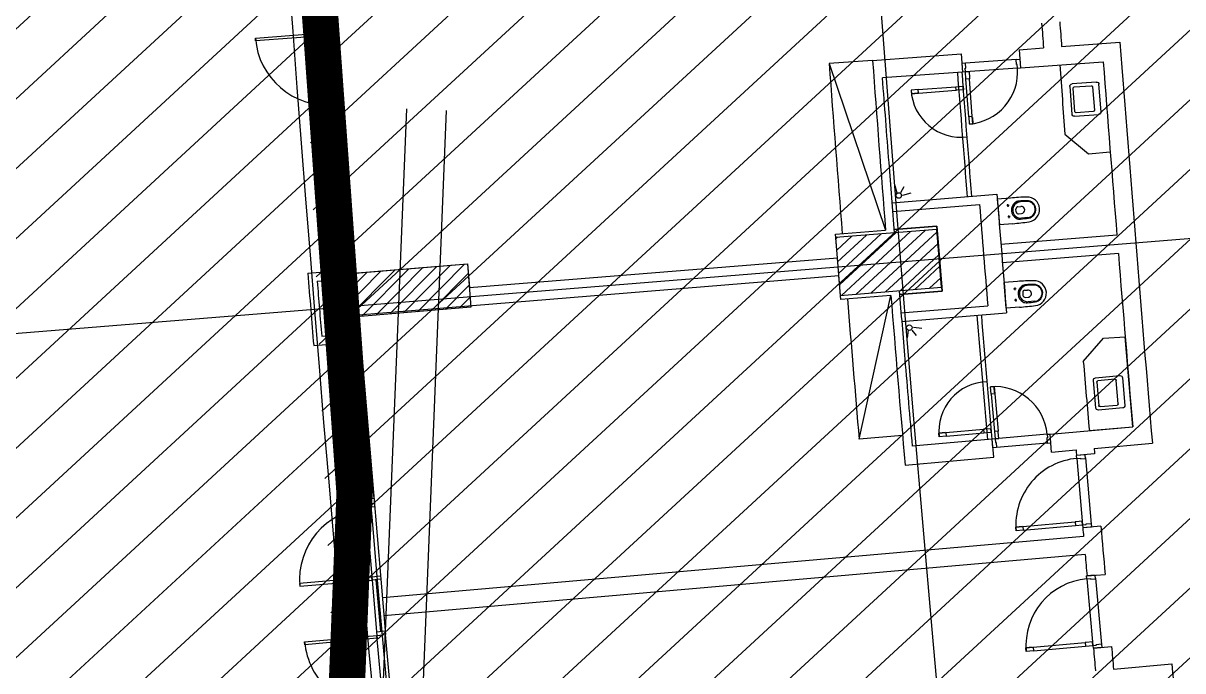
# Model space of a CAD drawing. Extents: x -678889171 to 586587, y -792238163 to 335485.
# Drawn here: x -678735730 to -678719757, y -792103875 to -792094952 of the extents above; entities that cross this region are included whole.
import ezdxf
from ezdxf.enums import TextEntityAlignment as Align

# ---------------------------------------------------------------- set-up
doc = ezdxf.new("R2010")
doc.units = 0
doc.header["$MEASUREMENT"] = 0
for name, color, linetype in [('A-FLOR-PATT', 252, 'Continuous'), ('A-SITE-PATT', 252, 'Continuous'), ('A-WALL', 252, 'Continuous')]:
    doc.layers.add(name, color=color, linetype=linetype)
for name, color, linetype, lineweight in [('BASEMENT3 LAYOUT$0$A-TABL-TEXT', 252, 'Continuous', 30), ('BASEMENT3 LAYOUT$0$HATCH3', 252, 'Continuous', 15), ('BASEMENT3 LAYOUT$0$TEXT6', 252, 'Continuous', 0)]:
    doc.layers.add(name, color=color, linetype=linetype, lineweight=lineweight)
doc.styles.add('Ground floor Towers$0$$Bas01-Rname$0$EN-SC', font='swissc.ttf')
doc.styles.add('Ground floor Towers$0$$Bas01-Rname$0$EN-SCL', font='swisscl.ttf')
doc.styles.add('Ground floor Towers$0$04-Ground Floor$0$V2-lower ground$0$LEVEL  FOR LICENSE LOWER GR$0$$LG- LEVEL$0$AR-SR', font='sarb.shx')

# ---------------------------------------------------------------- blocks, each defined once
blk = doc.blocks.new('A$C61C61320')
at = {"layer": 'BASEMENT3 LAYOUT$0$HATCH3'}
h = blk.add_hatch(dxfattribs=at)
h.set_pattern_fill('JIS_WOOD', color=256, scale=1000, style=0)
h.set_pattern_definition([(45, (-845711.5632553247, -468029.5931597503), (-499.9999991609842, 499.9999991609843), [])])
h.paths.add_polyline_path([(11086.00013759569, -61354.85490543771), (12440.74077330553, -169431.9252005816), (-18168.17453308101, -169031.9252005816), (-24087.31416799291, -98540.68329571502), (-23668.41511030192, -60233.84526748693)])
at = {"layer": 'BASEMENT3 LAYOUT$0$TEXT6'}
h = blk.add_hatch(dxfattribs=at)
h.set_pattern_fill('JIS_WOOD', color=256, scale=1000, style=0)
h.set_pattern_definition([(45, (-843775.3736575155, -469599.9160835323), (-499.9999991609842, 499.9999991609843), [])])
h.paths.add_polyline_path([(-48073.17453308101, -174366.9252005816), (-52827.70401773683, -137283.3745918828), (-21470.42890679266, -134427.2130430685), (-18376.25980977295, -161775.8762387046), (-18368.17453308101, -175467.8413407506), (-18518.17453308101, -176466.9552695606), (-18518.17453308101, -178386.9252005816), (-18368.17453308101, -183011.1167942794), (-18362.29752682254, -198446.5368052525), (-18168.17453308101, -202281.2411916029), (-18360.0892563893, -208926.9252005816), (-21225.79736915685, -208049.6763489796), (-45692.61271465314, -203035.1575495943), (-55544.17996463575, -201566.2036034855), (-64372.75623362488, -200382.3687026045), (-73244.07786642597, -199325.5838570178), (-82129.48166527948, -198394.9150768394), (-90383.39706973708, -197394.4851778569), (-93352.28011348587, -194591.9241360954), (-93352.28011348587, -177285.8004086108), (-93172.93907456682, -174906.1366184817), (-50378.17453308101, -174866.9252005816)])
at = {"layer": 'BASEMENT3 LAYOUT$0$A-TABL-TEXT', "const_width": 500}
blk.add_lwpolyline([(-18360.08925638907, -208926.9252005816), (-18360.08925638907, -208926.9252005816), (-18360.08925638907, -204246.3573498543), (-18376.25980977295, -161775.8762387046), (-21467.74319023453, -134455.7384705361)], dxfattribs=at)
blk = doc.blocks.new('2')
at = {"layer": 'BASEMENT3 LAYOUT$0$A-TABL-TEXT', "const_width": 500}
blk.add_lwpolyline([(99560.7670452043, 23270.4355040497), (99560.7670452043, 23270.4355040497), (99560.7670452043, 27951.00335477709), (99544.59649182041, 70421.48446592674), (96453.11311135883, 97741.62223409527)], dxfattribs=at)
blk = doc.blocks.new('GR')
at = {"layer": 'A-FLOR-PATT'}
for p, q in [((38263.88568639616, 84371.27571807358), (113260, 93510)), ((78922.95907750913, 92124.06412249603), (79723.65380848256, 92215.70378597526)), ((78338.8265066022, 92057.21003921746), (78674.58050264603, 92095.63714760102)), ((78338.82650660188, 92057.21003921729), (78367.98657384797, 91808.91648215582)), ((67822.90230011522, 91790.5501809431), (68816.13938245895, 91906.65406185764)), ((68820.78353764345, 91866.92457881769), (67827.5464552997, 91750.82069790311)), ((68685.24009105188, 91891.18610645048), (68935.30704537476, 91920.7357356231)), ((68935.30704519084, 91920.73573560205), (68816.1361766432, 91906.65368711566)), ((69168.18738880365, 88927.38197342177), (68816.13617664321, 91906.65368711563)), ((68816.13938245895, 91906.65406185764), (68820.78353764345, 91866.92457881769)), ((68940.10165032028, 91879.76055782939), (68820.93078177258, 91865.67850934298)), ((69287.35825735136, 88941.46402190819), (68935.30704519084, 91920.73573560205)), ((76329.0395651547, 91827.18954344708), (77544.01166332708, 91966.24332999796)), ((77544.01166332679, 91966.24332999773), (77573.17185763014, 91717.94869106219)), ((78304.66591566354, 91922.45279461607), (77609.20595808262, 91842.8572708655)), ((78304.66591566354, 91922.45279461607), (78354.34162691933, 91928.13818916968)), ((78312.62546803859, 91852.90679885806), (78304.66591566354, 91922.45279461607)), ((78322.56061028974, 91854.04387776878), (78312.62546803859, 91852.90679885806)), ((78328.24600484336, 91804.368166513), (78322.56061028974, 91854.04387776878)), ((78354.34162691933, 91928.13818916968), (78367.98657384799, 91808.9164821559)), ((78367.98657384826, 91808.916482156), (79504.4486241308, 91938.9836824532)), ((67827.5464552997, 91750.82069790311), (67822.90230011522, 91790.5501809431)), ((76329.14331196627, 91826.29178784243), (75732.46348408185, 91763.00773006197)), ((75732.4634840819, 91763.00773006197), (76603.5065364161, 89497.46424380757)), ((77573.17185763043, 91717.94869106248), (76474.89999307599, 91592.25126833285)), ((77609.20595808262, 91842.8572708655), (77559.53024682683, 91837.17187631188)), ((77559.53024682683, 91837.17187631188), (77573.1751937555, 91717.9501692981)), ((77612.91576276012, 91722.498484941), (77573.1751937555, 91717.9501692981)), ((77607.23036820651, 91772.17419619678), (77617.16551045766, 91773.3112751075)), ((77612.91576276012, 91722.498484941), (77607.23036820651, 91772.17419619678)), ((77617.16551045766, 91773.3112751075), (77609.20595808262, 91842.8572708655)), ((78328.24600484336, 91804.368166513), (77612.91576276012, 91722.498484941)), ((77612.91576276012, 91722.498484941), (77662.5914740159, 91728.18387949461)), ((77624.28655186734, 91623.14706242942), (77612.91576276012, 91722.498484941)), ((77662.5914740159, 91728.18387949461), (77672.48406053918, 91641.74814190954)), ((78328.24600484336, 91804.368166513), (78367.98657384799, 91808.9164821559)), ((77491.44991243382, 91512.88559110813), (77590.76751379682, 91524.54809767826)), ((77590.76751379682, 91524.54809767826), (77596.59876708187, 91474.88929699676)), ((77673.96226312312, 91628.83245698303), (77624.28655186734, 91623.14706242942)), ((77683.41465522491, 91106.51966536931), (77624.28655186734, 91623.14706242942)), ((77672.48406053918, 91641.74814190954), (77673.96226312312, 91628.83245698303)), ((77733.0903664807, 91112.20505992293), (77673.96226312312, 91628.83245698303)), ((76974.9983853464, 91452.24055694352), (76875.68078398342, 91440.5780503734)), ((76875.68078398342, 91440.5780503734), (76881.51203726849, 91390.91924969191)), ((76881.51203726849, 91390.91924969191), (76980.82963863146, 91402.58175626202)), ((76881.51203726849, 91390.91924969191), (76967.91835045427, 91401.06563040792)), ((76967.91835045427, 91401.06563040792), (76881.51203726849, 91390.91924969191)), ((76974.99838534641, 91452.24055694352), (77491.44991243382, 91512.88559110813)), ((76980.82963863146, 91402.58175626202), (76974.9983853464, 91452.24055694352)), ((76980.82963863146, 91402.58175626202), (77497.28116571889, 91463.22679042665)), ((77497.28116571889, 91463.22679042665), (77491.44991243382, 91512.88559110813)), ((77510.19245389609, 91464.74291628075), (77497.28116571889, 91463.22679042665)), ((77596.59876708187, 91474.88929699676), (77510.19245389609, 91464.74291628075)), ((77733.09036648068, 91112.20505992293), (77683.4146552249, 91106.51966536931)), ((77683.4146552249, 91106.51966536931), (77694.78544433213, 91007.16824285775)), ((77744.46115558791, 91012.85363741136), (77733.09036648068, 91112.20505992293)), ((77744.46115558791, 91012.85363741136), (77734.56856906462, 91099.28937499643)), ((77734.56856906462, 91099.28937499643), (77744.46115558791, 91012.85363741136)), ((69052.65744924411, 90927.64516437074), (68933.48658069648, 90913.56311588436)), ((69940, 90900), (69940, 4700)), ((70490, 90900), (70490, 1700)), ((77694.78544433213, 91007.16824285775), (77744.46115558791, 91012.85363741136)), ((79018.12201457137, 90918.76741575912, -3.839255519808607e-06), (79354.04740066541, 90661.44783392843, -3.833616703418368e-06)), ((69058.5249694468, 90877.99063580918), (68939.35410089915, 90863.9085873228)), ((68993.10850769536, 90870.26057730228), (69098.72387134658, 89976.47906316728)), ((69005.02559455008, 90871.66878215097), (69110.64095820082, 89977.8872680208)), ((79354.0474006654, 90661.44783392843, -3.833616703418368e-06), (79651.44884838189, 90700.85394986827, -3.831796773757307e-06)), ((76742.01534525846, 90013.54911586341), (76710.47885807136, 90113.21752121102)), ((76792.59732957894, 90026.80538689303), (76836.51733676606, 90110.14923230666)), ((69044.96946412652, 89970.12707311539), (69164.14033266841, 89984.20912165057)), ((69050.83698434949, 89920.47254455624), (69170.00785289136, 89934.5545930914)), ((69216.07427540014, 88983.38849193601), (69104.5913915493, 89926.82453460578)), ((69227.99136225432, 88984.7966967895), (69116.5084784035, 89928.23273945924)), ((76676.58758883785, 89879.08491522213), (78115.93653663373, 90054.52251277452)), ((76823.1199961942, 89989.92658151496), (76935.2423170348, 90025.40366296559)), ((78304.94607809137, 90010.9880530731), (78122.27730383244, 89986.95359204958)), ((78122.27730383244, 89986.95359204958), (78168.58694358912, 89634.98709184593)), ((78526.54388966165, 89973.86542329614), (78438.74024242625, 89962.79563032006)), ((76690.95939444125, 89759.94855141989), (77882.14444251725, 89905.13825221817)), ((78291.47642427679, 89908.35392512371), (78256.7755017215, 89903.78818599277)), ((78276.40883256462, 89888.72059428059), (78271.84309343366, 89923.42151683588)), ((78296.6285344302, 89735.04508010723), (78292.06279529927, 89769.74600266246)), ((78391.24187397043, 89823.54358678969), (78386.12824614378, 89862.40862005162)), ((78411.95840336465, 89896.06575863982), (78450.71049386042, 89901.16452613512)), ((78424.89901255863, 89797.71342956882), (78463.65110305439, 89802.81219706412)), ((78351.25571784805, 89659.02155286945), (78168.58694358912, 89634.98709184593)), ((78311.69612614239, 89754.67841095028), (78276.9952035871, 89750.11267181934)), ((78555.70910592568, 89752.20144253389), (78468.03036627505, 89740.1823162076)), ((75916.04243087312, 89413.64622221325), (76603.98594825005, 89497.49743711509)), ((77309.29703502613, 89537.30014656112), (75919.5820462238, 89367.91227208497)), ((75998.59545655924, 88719.83122791027), (76747.60106657114, 89468.83683792216)), ((76031.12860006557, 88575.58767611996), (76948.91530456569, 89493.37438062008)), ((76232.44283813555, 88600.12521889331), (77150.2295425603, 89517.91192331805)), ((76433.75707620551, 88624.66276166664), (77313.32841517293, 89504.23410063406)), ((77305.78586075305, 89583.0375628371), (76722.62453715038, 89511.98699455758)), ((76726.40594209224, 89512.41881503726), (77305.75746671297, 89583.03410243758)), ((77305.75746671297, 89583.03410243758), (77414.6780656139, 88689.64935713736)), ((77414.64967168399, 88689.64589583452), (77305.78586075305, 89583.0375628371)), ((77406.11534516024, 88743.1803729604), (77309.29703502613, 89537.30014656112)), ((79789.43603327838, 89557.99631647722), (78199.53444095224, 89364.2344700177)), ((75955.3748693849, 89091.03506402523), (75916.04243087312, 89413.64622221325)), ((75919.5820462238, 89367.91227208497), (76016.40035641287, 88573.79249803396)), ((75921.75410822229, 89350.09666075997), (75942.3441145928, 89370.68666713047)), ((75940.96444530657, 89192.5303025475), (76143.65835258746, 89395.22420982839)), ((75960.1747823908, 89034.96394433509), (76344.97259058204, 89419.76175252633)), ((75979.38511947502, 88877.39758612268), (76546.28682857659, 89444.29929522425)), ((76635.07131427544, 88649.20030443993), (77332.53875225715, 89346.66774242165)), ((79819.68401290281, 89309.83294338148), (78229.78240971162, 89116.0710955979)), ((76836.38555234537, 88673.73784721323), (77351.74908934138, 89189.10138420924)), ((69162.31986858645, 88977.03650193216), (69281.49073712832, 88991.11855046733)), ((70908.41758442501, 88475.87773195702), (75955.3748693849, 89091.03506402523)), ((77037.69979041532, 88698.27538998655), (77370.9594264256, 89031.53502599683)), ((69039.0848943958, 88912.12633581205), (69287.35825735156, 88941.46402190752)), ((69168.18738880943, 88927.38197337295), (69287.35825735136, 88941.46402190819)), ((75985.63059131711, 88842.87263464983), (69395.91145528812, 88033.76592265858)), ((76024.96841472421, 88520.21730866158), (75985.63059131711, 88842.87263464983)), ((77239.01402848528, 88722.81293275987), (77390.16976350982, 88873.96866778441)), ((78447.8711829852, 88866.35896633762), (78264.77735313364, 88845.81180409463)), ((78304.36765975897, 88493.02630606316), (78264.77735313364, 88845.81180409463)), ((78668.72089632934, 88825.01789898191), (78580.72214415275, 88815.62426285236)), ((69078.4396020528, 88579.53483129293), (70869.73339366214, 88801.55111209676)), ((69142.436104929, 88060.66836299837), (69683.42727490203, 88654.51812754918)), ((69253.16091953489, 87996.59789190517), (69874.04190212586, 88678.14325861438)), ((69326.21386990958, 88610.43329759783), (70869.73339366214, 88801.55111209676)), ((69443.77554104172, 88020.22301669478), (70064.65652934968, 88701.76838967956)), ((69634.39016254844, 88043.84814148431), (70255.27115657346, 88725.39352074476)), ((69825.00478405527, 88067.47326627391), (70445.88578379725, 88749.0186518099)), ((70015.61940556204, 88091.09839106353), (70636.50041102104, 88772.64378287514)), ((70206.23402706881, 88114.72351585308), (70827.11503824487, 88796.26891394032)), ((70396.84864857564, 88138.34864064268), (70884.87697818379, 88674.06072748944)), ((70869.73339366214, 88801.55111209676), (70940.50625190279, 88205.73055825173)), ((70869.73339366214, 88801.55111209676), (70908.41758442501, 88475.87773195702)), ((76016.40035641287, 88573.79249803396), (77406.11534516024, 88743.1803729604)), ((77414.6780656139, 88689.64935713736), (76831.52372826467, 88618.54147130341)), ((76835.29814706318, 88619.03060843426), (77414.64967168399, 88689.64589583452)), ((78432.44706187306, 88764.00032096883), (78397.66539305304, 88760.09705130153)), ((78413.10459262942, 88779.43952054513), (78417.00786229668, 88744.65785172518)), ((78526.20564185956, 88716.25865028347), (78530.57730388692, 88677.30318120505)), ((78552.67284113332, 88749.41716898685), (78591.5151046368, 88753.7761268542)), ((78563.73582259032, 88650.83598193129), (78602.5780860938, 88655.19493979862)), ((68675.92121123546, 88581.54125556075), (69073.18183636863, 88629.96207094555)), ((68809.6736056474, 88476.9558064113), (69087.7737455392, 88510.85253485669)), ((69152.33235766017, 87984.10101554892), (69078.4396020528, 88579.53483129293)), ((69081.94560196424, 88551.10912504118), (69111.58339323063, 88583.64273435356)), ((69102.10910295247, 88387.6288710269), (69302.19802045442, 88607.26786541876)), ((69122.27260394073, 88224.1486170126), (69492.81264767825, 88630.89299648395)), ((70587.46327008241, 88161.97376543227), (70904.38144733815, 88509.85704965402)), ((76712.40176520543, 88604.0511682734), (76024.96841472421, 88520.21730866158)), ((76356.0637181344, 86605.82728635854), (76712.40649828932, 88604.01266059556)), ((76860.34726884027, 88370.23356337142), (78051.53231691639, 88515.42326417014)), ((78487.46148961052, 88513.57346830615), (78304.36765975897, 88493.02630606316)), ((78449.7329703996, 88609.96721619452), (78414.9513015796, 88606.06394652724)), ((78430.39050115595, 88625.40641577088), (78434.29377082323, 88590.62474695088)), ((78693.65436289815, 88602.83812390784), (78605.76239474333, 88592.4929454055)), ((70778.07789158919, 88185.59889022182), (70923.88591649255, 88345.65337181863)), ((76875.01338456255, 88251.13307207965), (78314.36233235832, 88426.57066963203)), ((70940.50625190279, 88205.73055825173), (69152.33235766017, 87984.10101554892)), ((77041.54294935417, 88177.79399273905), (77158.92750377096, 88170.65925214694)), ((69395.91145528812, 88033.76592265858), (69435.19123078568, 87716.84486484338)), ((76968.6216532655, 88135.15043391477), (76962.27939944794, 88030.80429423944)), ((77020.90894022498, 88134.59772981411), (77083.7849231845, 88064.44237102718)), ((79398.0809479333, 87801.62277193493, 1.211632461204376e-08), (79662.36173330732, 88132.0995467589, 1.775514100228347e-08)), ((79662.3617333073, 88132.0995467589, 1.775514100228347e-08), (79960.52146327848, 88165.28446051272, 1.957507066334367e-08)), ((80115.79175841452, 86927.97990667328, 3.747038277052426e-09), (79960.52146327833, 88165.28446051272, 1.957507145017099e-08)), ((68901.62702317839, 87722.53909861358), (69179.92383042932, 87756.45979820861)), ((68796.91255009198, 87588.88769266898), (69194.17317522514, 87637.30850805377)), ((69476.90329595328, 87386.37289162682), (69850.79523588155, 84409.76327374666)), ((78134.37185728061, 87400.65373416693), (78183.95883260442, 87407.0671480967)), ((78147.19868514013, 87301.47978351933), (78134.37185728061, 87400.65373416693)), ((78183.95883260442, 87407.0671480967), (78195.1181728422, 87320.78581103327)), ((78195.1181728422, 87320.78581103327), (78183.95883260442, 87407.0671480967)), ((78183.95883260442, 87407.0671480967), (78196.78566046394, 87307.89319744908)), ((80056.31853857168, 87381.26287180759, 1.593237681236045e-08), (80115.30659776606, 86927.52049612082, 1.957507146456214e-08)), ((78196.78566046394, 87307.89319744908), (78147.19868514013, 87301.47978351933)), ((78147.19868514015, 87301.47978351933), (78213.89819000964, 86785.77524015178)), ((78196.78566046395, 87307.89319744908), (78263.48516533345, 86792.18865408155)), ((78980.44704279097, 86784.08518123653), (80114.878762768, 86930.80989297785)), ((79519.25853105211, 86854.62794283472), (80115.79175841452, 86927.97990667328, 3.747038277052426e-09)), ((77448.56312790832, 86734.58676412192), (77547.78002073079, 86747.07708752227)), ((77448.56312790832, 86734.58676412192), (77534.88182466388, 86745.45334548021)), ((77534.88182466388, 86745.45334548021), (77448.56312790832, 86734.58676412192)), ((77454.80828960848, 86684.97831771067), (77448.56312790832, 86734.58676412192)), ((77547.78002073079, 86747.07708752227), (78063.70786340766, 86812.026769204)), ((77547.78002073079, 86747.07708752227), (77554.02518243095, 86697.46864111102)), ((77554.02518243095, 86697.46864111103), (78069.95302510782, 86762.41832279277)), ((78076.6060594746, 86813.65051124606), (78063.70786340766, 86812.026769204)), ((78063.70786340766, 86812.026769204), (78069.95302510782, 86762.41832279277)), ((78069.95302510782, 86762.41832279277), (78169.16991793033, 86774.9086461931)), ((78162.92475623016, 86824.51709260435), (78076.6060594746, 86813.65051124606)), ((78169.16991793033, 86774.9086461931), (78162.92475623016, 86824.51709260435)), ((78263.48516533345, 86792.18865408155), (78213.89819000964, 86785.77524015178)), ((78213.89819000964, 86785.77524015178), (78226.72501786916, 86686.60128950416)), ((78940.77746253194, 86778.95445009273), (78226.72501786916, 86686.60128950416)), ((78265.15265295519, 86779.29604049736), (78263.48516533345, 86792.18865408155)), ((78276.31199319297, 86693.01470343393), (78265.15265295519, 86779.29604049736)), ((78940.77746253194, 86778.95445009273), (78980.44704279098, 86784.08518123654)), ((78940.77746253194, 86778.95445009273), (78947.1908764617, 86729.36747476892)), ((79011.782064127, 86536.05672230912), (78980.44704279097, 86784.08518123653)), ((78995.8392362224, 86665.0764404595), (78980.44704279098, 86784.08518123654)), ((76951.34818833743, 86681.0004887942), (76356.06371813436, 86605.82728635854)), ((78187.05184407963, 86681.47119196286), (77090.17051728426, 86539.60422115788)), ((77554.02518243095, 86697.46864111102), (77454.80828960848, 86684.97831771067)), ((78218.38700194986, 86433.44165231651), (78187.05184407963, 86681.47119196286)), ((78226.72501786918, 86686.60128950416), (78187.05543761012, 86681.47055836036)), ((78202.44763104153, 86562.46181758332), (78187.05543761012, 86681.47055836036)), ((78226.72501786916, 86686.60128950416), (78276.31199319297, 86693.01470343393)), ((78226.72501786918, 86686.60128950416), (78233.13843179893, 86637.01431418036)), ((78233.13843179893, 86637.01431418036), (78243.0558268637, 86638.29699696631)), ((78243.0558268637, 86638.29699696631), (78252.03460636536, 86568.87523151308)), ((78946.25226089859, 86658.66302652973), (78252.03460636536, 86568.87523151308)), ((78947.1908764617, 86729.36747476892), (78937.27348139694, 86728.08479198297)), ((78937.27348139694, 86728.08479198297), (78946.25226089859, 86658.66302652973)), ((78946.25226089859, 86658.66302652973), (78995.8392362224, 86665.0764404595)), ((79011.782064127, 86536.05672230912), (79347.72280714172, 86579.50617706534)), ((79595.65865684988, 86611.57337257024), (80394.13564317267, 86714.84572167482)), ((77002.62802025235, 86276.1994422898), (78218.38700194986, 86433.44165231651)), ((78252.03460636536, 86568.87523151308), (78202.44763104153, 86562.46181758332)), ((79605.3918989132, 86534.66285875553), (79357.43447424225, 86502.76674673628)), ((79477.11988360272, 86518.16517881508), (79358.08808381892, 86502.95233423557)), ((79363.1590320121, 86463.27506764095), (79358.08808381892, 86502.95233423557)), ((79363.1590320121, 86463.27506764095), (79412.75561525539, 86469.61375288242)), ((79363.1590320121, 86463.27506764095), (79479.79084045503, 85550.69793596452)), ((79412.75561525539, 86469.61375288242), (79414.02335230367, 86459.69443623375)), ((79414.02335230367, 86459.69443623375), (79483.45856884417, 86468.56859557178)), ((79483.45856884417, 86468.56859557178), (79477.11988360272, 86518.16517881508)), ((79482.19083179595, 86478.48791222046), (79598.82264023888, 85565.91078054403)), ((69709.81840661366, 85518.54534185845), (69461.78678196238, 85487.23538860373)), ((69592.43933871269, 85503.72814613098), (69731.73085116646, 84394.80759614955)), ((69654.57504732242, 85443.36702029289), (69646.14157191894, 85510.50717849721)), ((69666.48148579389, 85444.86258805254), (69658.04709214617, 85512.0100565367)), ((78560.87502353714, 85483.66271076487), (78660.0681900237, 85496.34008124779)), ((78560.87502353714, 85483.66271076487), (78647.17307838045, 85494.69202308501)), ((78647.17307838045, 85494.69202308501), (78560.87502353714, 85483.66271076487)), ((78567.2137087786, 85434.06612752158), (78560.87502353714, 85483.66271076487)), ((78660.0681900237, 85496.34008124779), (79374.258988727, 85587.61714872486)), ((78660.0681900237, 85496.34008124779), (78666.40687526517, 85446.7434980045)), ((78666.40687526517, 85446.74349800452), (79380.59767396847, 85538.02056548158)), ((79387.15410037026, 85589.26520688765), (79374.258988727, 85587.61714872486)), ((79374.258988727, 85587.61714872486), (79380.59767396847, 85538.02056548158)), ((79380.59767396847, 85538.02056548158), (79479.79084045503, 85550.69793596452)), ((79473.45215521357, 85600.29451920779), (79387.15410037026, 85589.26520688765)), ((79479.79084045503, 85550.69793596452), (79473.45215521357, 85600.29451920779)), ((79479.79084045503, 85550.69793596452), (79529.38742369831, 85557.03662120599)), ((79479.79084045503, 85550.69793596452), (79484.8617886482, 85511.02066936989)), ((79731.80141048669, 85542.79735128969), (79483.84591568717, 85510.88994481575)), ((79603.893588432, 85526.2335139494), (79484.8617886482, 85511.02066936989)), ((79528.11968665002, 85566.95593785464), (79597.55490319052, 85575.83009719268)), ((79529.38742369831, 85557.03662120599), (79528.11968665002, 85566.95593785464)), ((79597.55490319052, 85575.83009719268), (79603.893588432, 85526.2335139494)), ((69719.93305690643, 85451.57664000469), (69600.86867219134, 85436.62096240754)), ((69726.16458923857, 85401.96647970668), (69607.10020452348, 85387.01080210954)), ((79499.12554779206, 85391.86669433714), (69883.53558569773, 84154.51344408377)), ((78666.40687526517, 85446.7434980045), (78567.2137087786, 85434.06612752158)), ((79531.03295171645, 85143.9112193526), (69915.44298961689, 83906.55796909853)), ((79681.1829525572, 84865.739037534), (79562.20239921, 84850.13045255134)), ((79567.40526087089, 84810.47026810225), (79562.20239921, 84850.13045255134)), ((79567.40526087089, 84810.47026810225), (79616.98049143227, 84816.97384517836)), ((79568.8360948991, 84851.1678901584), (79816.76963945897, 84883.24525728755)), ((79616.98049143227, 84816.97384517836), (79618.28120684749, 84807.05879906609)), ((79618.28120684749, 84807.05879906609), (79687.68652963331, 84816.16380697263)), ((79687.68652963331, 84816.16380697263), (79681.1829525572, 84865.739037534)), ((79686.38581421816, 84826.07885308492), (79806.05163241878, 83913.89461075565)), ((79567.40526087089, 84810.47026810225), (79687.07107907151, 83898.28602577296)), ((69726.6990184677, 84434.4898424331), (68734.65301196912, 84308.6139754198)), ((68739.68804663928, 84268.9321354187), (69731.73405313783, 84394.80800243204)), ((69845.60702424933, 84450.6904760931), (69726.5426395342, 84435.73479849599)), ((69731.73405313783, 84394.80800243204), (69726.6990184677, 84434.4898424331)), ((69850.79523588155, 84409.76327374666), (69731.73085116647, 84394.80759614952)), ((69731.73085114399, 84394.8075961467), (69829.75544789415, 83633.11003117103)), ((69783.14229650547, 84401.2653878992), (69876.55275910819, 83692.3018410576)), ((69795.0489526111, 84402.76098299594), (69888.44993746078, 83693.86937008228)), ((69850.79523588155, 84409.76327374666), (69948.39130804052, 83651.33490124991)), ((68734.65301196912, 84308.6139754198), (68739.68804663928, 84268.9321354187)), ((78867.53372078885, 83841.20259228598), (79581.41704087263, 83934.8541021821)), ((78874.03729786497, 83791.6273617246), (79587.92061794875, 83885.27887162073)), ((79594.3066008186, 83936.54503222188), (79581.41704087263, 83934.8541021821)), ((79581.41704087263, 83934.8541021821), (79587.92061794875, 83885.27887162073)), ((79587.92061794875, 83885.27887162073), (79687.07107907151, 83898.28602577296)), ((79680.56750199538, 83947.86125633433), (79594.3066008186, 83936.54503222188)), ((79687.07107907151, 83898.28602577296), (79680.56750199538, 83947.86125633433)), ((79687.07107907151, 83898.28602577296), (79736.64630963288, 83904.7896028491)), ((79687.07107907151, 83898.28602577296), (79692.2739407324, 83858.62584132387)), ((79811.25449407959, 83874.23442630655), (79692.2739407324, 83858.62584132387)), ((79697.97431720002, 83859.3874603881), (79945.8551914402, 83891.86933511673)), ((79735.34559421765, 83914.70464896137), (79804.75091700348, 83923.80965686792)), ((79736.64630963288, 83904.7896028491), (79735.34559421765, 83914.70464896137)), ((79804.75091700348, 83923.80965686792), (79811.25449407959, 83874.23442630655)), ((69822.88815317133, 83685.23118741947), (69941.85993669857, 83700.90647766617)), ((78768.38325966611, 83828.19543813373), (78867.53372078885, 83841.20259228596)), ((78768.38325966611, 83828.19543813373), (78854.6441608429, 83839.51166224618)), ((78854.6441608429, 83839.51166224618), (78768.38325966611, 83828.19543813373)), ((78774.88683674223, 83778.62020757236), (78768.38325966611, 83828.19543813373)), ((78874.03729786497, 83791.62736172459), (78774.88683674223, 83778.62020757236)), ((78867.53372078885, 83841.20259228596), (78874.03729786497, 83791.62736172459)), ((68837.82801913776, 83506.27706157867), (69829.42272502159, 83635.66002865405)), ((69834.59804364912, 83595.99624067177), (68843.00333776526, 83466.61327359636)), ((69829.41952410743, 83635.65961094973), (69948.39130763468, 83651.33490119643)), ((69975.36341892085, 82527.9796131104), (69829.41952450687, 83635.65961105189)), ((69829.42272502159, 83635.66002865405), (69834.59804364912, 83595.99624067177)), ((70094.38259199652, 82543.29522777715), (69948.39130804052, 83651.33490124991)), ((79986.51302995766, 83582.2073940922), (80784.82123356743, 83686.75314867662)), ((68843.00333776526, 83466.61327359636), (68837.82801913776, 83506.27706157867))]:
    blk.add_line(p, q, dxfattribs=at)
at = {"layer": 'A-FLOR-PATT', "extrusion": (7.692455121144569e-12, -1.187137903114779e-11, -1)}
for p, q in [((79058.23651493853, 91579.22284870199, -2.025995954229236e-05), (79102.2613131908, 91201.79781323858, -2.025514032785575e-05)), ((79420.6762730428, 91655.25500895863, -2.025807409731199e-05), (79087.65418292768, 91616.40959873609, -2.026017470620617e-05)), ((79143.427141021, 91234.72904211096, -2.025521460067255e-05), (79105.87657780573, 91556.65039588907, -2.025932510710378e-05)), ((79120.58541180042, 91575.24377090577, -2.025943268906068e-05), (79353.700874881, 91602.43555806158, -2.025796226283475e-05)), ((79372.29424989782, 91587.72672406712, -2.025764461998843e-05), (79409.84481311298, 91265.80537028902, -2.02535341135572e-05)), ((79501.88782132894, 91248.41230550571, -2.025261959718273e-05), (79457.86302307667, 91625.83734096913, -2.025743881161933e-05)), ((79139.44806322455, 91172.38014524907, -2.02545050421631e-05), (79472.47015333967, 91211.22555547161, -2.025240443326892e-05)), ((79395.13597911841, 91247.2119952722, -2.02534265316003e-05), (79162.02051603782, 91220.02020811639, -2.025489695782623e-05))]:
    blk.add_line(p, q, dxfattribs=at)
at = {"layer": 'A-FLOR-PATT', "extrusion": (4.615672685175987e-12, 1.337157700330518e-11, -1)}
for p, q in [((79595.66565925477, 87170.13972869725, -2.581180866895579e-06), (79547.74213964946, 87547.08956159884, -2.576361652458971e-06)), ((79576.77387317555, 87584.57838682015, -2.575726366766317e-06), (79909.37666691234, 87626.8638452955, -2.573625757872132e-06)), ((79842.95078939945, 87573.3549567943, -2.574647856203515e-06), (79610.12883378367, 87543.75513586146, -2.576118282429445e-06)), ((79902.57114520285, 87237.3230560855, -2.578865944591645e-06), (79861.69520200999, 87558.83909003134, -2.574755438160418e-06)), ((79946.8654921336, 87597.83211176912, -2.573840921785944e-06), (79994.78901173896, 87220.88227886776, -2.578660136222553e-06)), ((79595.6129670206, 87525.01072325092, -2.576435925275766e-06), (79636.4889102134, 87203.49468930531, -2.580546431706997e-06)), ((79655.233322824, 87188.97882254235, -2.5806540136639e-06), (79888.05527843977, 87218.57864347496, -2.57918358743797e-06)), ((79965.75727821281, 87183.39345364622, -2.579295421915202e-06), (79633.15448447602, 87141.1079951711, -2.581396030809391e-06))]:
    blk.add_line(p, q, dxfattribs=at)
at = {"layer": 'A-FLOR-PATT'}
for centre, radius in [((76765.34227136758, 89983.86932382133), 38.24641586430788), ((78274.12596299914, 89906.07105555823), 7.5), ((78294.34566486474, 89752.39554138482), 7.5), ((78415.05622746305, 88762.04868613518), 7.5), ((78432.34213598959, 88608.01558136087), 7.5), ((76984.0274377936, 88169.61341899206), 38.24641586430788)]:
    blk.add_circle(centre, radius, dxfattribs=at)
for centre, radius, start, end in [((687279.656740699, 163488.6097753342), 632022.5456272444, 169.8809308091749, 188.016783999427), ((687279.656740699, 163488.6097753342), 623072.5456272444, 169.8809308091749, 188.016783999427), ((687377.2148750997, 163494.3993246956), 622619.9563395467, 169.8833632136182, 188.0029312343603), ((687457.6315433225, 163499.1463224945), 615150.2507543761, 171.0710527946992, 188.0887984813754), ((687457.6315433225, 163499.1463224945), 623050.2507543761, 176.9927649658002, 187.7792686703147), ((687457.6315433225, 163499.1463224945), 622900.2507543761, 185.2700056164194, 187.7802067154088), ((687457.6315433226, 163499.1463224945), 622650.2507543761, 186.5406062013851, 186.6011824640464), ((4414058.04671377, 589980.1461283271), 4363878.869008598, 186.5467770468578, 186.5512668968942), ((4414058.04671377, 589980.1461283271), 4363628.869008598, 186.5467780589379, 186.5512668968942), ((687457.6315433226, 163499.1463224945), 622900.2507543761, 186.5750949413071, 186.6012378618424), ((687457.6315433225, 163499.1463224945), 611900.2507543761, 186.6898734532198, 187.2087645493536), ((687644.2005303334, 161891.764746266), 612750.250754376, 186.5617180931438, 186.6513249850171), ((687457.6315433225, 163499.1463224945), 612150.2507543761, 186.713207294842, 186.937652760921), ((68816.1393760248, 91906.65406110555), 999.9999999999948, 186.667299220365, 276.667299220365), ((557052.6478255573, 147380.3189016223), 484522.8633991033, 186.591385551619, 186.8697742060261), ((557052.6478255573, 147380.3189016223), 483922.8633991033, 186.5919446389846, 186.8697742060261), ((-5608682.952151801, -586469.4681701061), 5726490.855537262, 6.784235210047171, 6.801467552693898), ((-5608682.952151801, -586469.4681701061), 5726550.855537262, 6.784236939719213, 6.801467552693898), ((77612.91576276012, 91722.498484941), 719.9999999997044, 276.5291038007784, 6.529103800778393), ((-5608682.866961622, -586469.458018557), 5725450.769744369, 6.789769093300363, 6.801467552783109), ((77559.53328800137, 91507.09376380636, -3.542923995805547e-08), 687.079753292985, 185.5554654267152, 279.4144989457067), ((-5608682.952151801, -586469.4681701061), 5725450.855537262, 6.780043945859398, 6.789769093386446), ((687457.6315433226, 163499.1463224945), 613751.9157120212, 186.8727692557535, 187.0258687475039), ((78826.74483591349, 86045.16833246808), 4000.000000000553, 94.28742153608998, 97.49557891372449), ((78452.78315205763, 89851.40974567896), 130, 131.2136758077538, 243.7774820193761), ((78452.78315205763, 89851.40974567896), 112.2676204798005, 97.18562037561864, 277.8055374518437), ((78433.01708104869, 89873.97747566823), 100, 95.87125686989062, 131.2136758077538), ((78826.74483591322, 86045.1683324686), 3949, 94.28742153300365, 95.87125686989062), ((78540.526913376, 89862.95454319577), 111.7888557810301, 277.8055374518437, 97.18562037561864), ((78540.52691337603, 89862.95454319578), 171.4999999999876, 280.7037362913571, 94.28742153608994), ((78540.526913376, 89862.95454319577), 120.5, 280.703736294213, 94.28742153300365), ((687457.6315433226, 163499.1463224945), 614001.9157120212, 186.8839982700138, 187.0146397332436), ((78415.87189404832, 89866.32211073523), 30, 97.49557891395975, 187.4955789139597), ((78420.98552187497, 89827.45707747334), 30, 187.4955789139597, 277.4955789139597), ((78457.18079845741, 89851.9883615996), 49.59999999999997, 277.4955789139597, 97.49557891395975), ((77829.45696002746, 93624.8412734747), 4000.000000000513, 277.4955789137025, 280.7037362913371), ((78439.52739847504, 89824.49720219163), 100, 243.7774820193761, 279.1199009512197), ((77829.45696002617, 93624.84127347395), 3949, 279.1199009512197, 280.703736294213), ((687457.6315433225, 163499.1463224945), 612150.2507543761, 186.9610521540353, 187.1854307073492), ((687457.6315433226, 163499.1463224945), 622900.2507543761, 186.8771849407811, 186.9033278613164), ((687457.6315433226, 163499.1463224945), 622650.2507543761, 186.8772403385772, 186.9079103568973), ((78893.95914496202, 84891.31110119389), 4000.000000000486, 93.19490171192615, 96.40305908956066), ((78592.63871599491, 88703.99087213198), 112.2676204798005, 96.09310055171163, 276.7130176272617), ((78573.3065351973, 88726.93137747969), 100, 94.77873705230813, 130.1211559834819), ((78893.95914496058, 84891.31110119427), 3949, 93.19490170902924, 94.77873705230813), ((78680.5866500112, 88713.8605682907), 111.7888557810301, 276.7130176272617, 96.09310055171163), ((78680.58665001123, 88713.86056829066), 171.5000000000077, 279.6112164671782, 93.1949017119064), ((78680.5866500112, 88713.8605682907), 120.5, 279.6112164697825, 93.19490170902924), ((557061.2060580566, 147309.7916084786), 483802.8633991034, 186.9614275125271, 187.0737205274733), ((78592.63871599491, 88703.99087213198), 130, 130.1211559834819, 242.6849621957599), ((78556.01850084813, 88719.60430999828), 30, 96.40305908932508, 186.4030590893251), ((78560.39016287548, 88680.64884091992), 30, 186.4030590893251, 276.403059089325), ((78597.04659536529, 88704.48553332643), 49.59999999999997, 276.403059089325, 96.40305908932508), ((687457.6315433226, 163499.1463224945), 623300.2507543761, 186.9033573759204, 186.9952806273369), ((687457.6315433226, 163499.1463224945), 622900.2507543761, 186.9143657365769, 186.9842722666804), ((557061.2060580566, 147309.7916084786), 484522.8633991034, 186.9678432010606, 187.1972761307232), ((557061.2060580566, 147309.7916084786), 483922.8633991034, 186.9678432010606, 187.2455870303949), ((78041.3735276353, 92488.62133344999), 4000.000000000482, 276.4030590895377, 279.6112164671723), ((78578.87223306262, 88677.33596737368), 100, 242.6849621957599, 278.0273811331147), ((78041.37352763512, 92488.62133344948), 3949, 278.0273811331147, 279.6112164697825), ((687457.6315433226, 163499.1463224945), 623180.2507543761, 186.9143814413676, 186.9842565618897), ((557061.2060580566, 147309.7916084786), 482762.8633991034, 187.0117958555885, 187.2159492130454), ((557061.2060580566, 147309.7916084786), 482702.8633991034, 187.0118036214689, 187.2159492130454), ((687457.6315433226, 163499.1463224945), 622650.2507543761, 186.9907276463601, 187.1946048867757), ((557061.2060586148, 147309.7916085619), 483802.8633996676, 187.0737205274749, 187.2159492130469), ((687252.9883929475, 165101.5664624964, 3.851371844448407e-06), 612750.250754376, 187.2473130176869, 187.3369199102275), ((687457.6315433226, 163499.1463224945), 622900.2507543761, 186.9953101419408, 187.1946602845717), ((78134.66184905492, 86784.36506276822, -3.542913311972935e-08), 687.0797532929834, 94.45803399276, 188.3170675114154), ((78226.72501786916, 86686.60128950416), 719.9999999997044, 7.369534202400445, 97.36953420240046), ((687457.6315433225, 163499.1463224945), 612955.3753277872, 187.2090412952077, 187.216271698908), ((687457.6315433225, 163499.1463224945), 612705.3753277872, 187.2089758090623, 187.2162252892315), ((79479.79084045503, 85550.69793596452), 919.9999999997044, 97.28319655341735, 187.2831965534174), ((687457.6315433225, 163499.1463224945), 612955.3753277872, 187.3097369706718, 187.3209539269889), ((687457.6315433225, 163499.1463224945), 612705.3753277872, 187.3097276266087, 187.3719138738946), ((69731.7340467114, 84394.8080016166), 999.9999999999949, 97.2313387829558, 187.2313387829558), ((687457.6315433225, 163499.1463224945), 612955.3753277872, 187.3443225847922, 187.3719138738946), ((79687.07107907151, 83898.28602577296), 919.9999999997044, 97.47372644561393, 187.4737264456139), ((687457.6315433225, 163499.1463224945), 612955.3753277872, 187.4654027768861, 187.4945949270767), ((687457.6315433225, 163499.1463224945), 612705.3753277872, 187.4654027768861, 187.4946086564066), ((687457.6315433225, 163499.1463224945), 611900.2507543761, 187.4946529489882, 187.8499433408589), ((69829.42271859809, 83635.66002781593), 999.9999999999933, 187.4339377296635, 277.4339377296636)]:
    blk.add_arc(centre, radius, start, end, dxfattribs=at)
at = {"layer": 'A-FLOR-PATT', "extrusion": (7.692455121144569e-12, -1.187137903114779e-11, -1)}
for centre, radius, start, end in [((-79091.53872395004, 91583.10738972435, 1.978093981282547e-05), 33.52800000000002, 353.3467914623772, 83.34679146237721), ((-79122.52768231148, 91558.59266640025, 1.978093981282546e-05), 16.76400000000001, 353.3467914623772, 83.34679146237721), ((-79355.64314539207, 91585.78445355606, 1.978093981282546e-05), 16.76400000000001, 83.34679146237721, 173.3467914623772), ((-79424.56081406516, 91621.95279994688, 1.978093981282546e-05), 33.52800000000002, 83.34679146237721, 173.3467914623772), ((-79160.07824552676, 91236.67131262214, 1.978093981282546e-05), 16.76400000000001, 263.3467914623772, 353.3467914623772), ((-79393.19370860734, 91263.86309977795, 1.978093981282546e-05), 16.76400000000001, 173.3467914623772, 263.3467914623772), ((-79468.58561231743, 91244.52776448335, 1.978093981282546e-05), 33.52800000000002, 173.3467914623772, 263.3467914623772), ((-79135.56352220231, 91205.68235426082, 1.978093981282546e-05), 33.52800000000002, 263.3467914623772, 353.3467914623772)]:
    blk.add_arc(centre, radius, start, end, dxfattribs=at)
at = {"layer": 'A-FLOR-PATT', "extrusion": (4.615672685175987e-12, 1.337157700330518e-11, -1)}
for centre, radius, start, end in [((-79581.00241902313, 87551.31810744642, 4.114170642508549e-06), 33.52799999999999, 352.754570539977, 82.75457053708924), ((-79612.24310670746, 87527.12499617483, 4.114170642508546e-06), 16.764, 352.754570539977, 82.75457053708924), ((-79845.06506232324, 87556.72481710743, 4.114170642508546e-06), 16.764, 82.75457053708924, 172.754570539977), ((-79913.60521275993, 87593.60356592177, 4.11417064250855e-06), 33.52799999999999, 82.75457053708924, 172.754570539977), ((-79885.94100551604, 87235.20878316183, 4.114170642508548e-06), 16.764, 172.754570539977, 262.7545705370892), ((-79961.52873236523, 87216.65373302018, 4.114170642508548e-06), 33.52799999999999, 172.754570539977, 262.7545705370892), ((-79628.9259386285, 87174.36827454483, 4.11417064250855e-06), 33.52799999999999, 262.7545705370892, 352.754570539977), ((-79653.11904990027, 87205.60896222899, 4.114170642508546e-06), 16.764, 262.7545705370892, 352.754570539977)]:
    blk.add_arc(centre, radius, start, end, dxfattribs=at)
at = {"layer": 'A-FLOR-PATT', "style": 'Ground floor Towers$0$04-Ground Floor$0$V2-lower ground$0$LEVEL  FOR LICENSE LOWER GR$0$$LG- LEVEL$0$AR-SR', "flags": 12}
for tag, p in [('L', (30296.07288644527, 72859.53473235783)), ('P', (30237.50458115668, 72203.99769414036))]:
    blk.add_attdef(tag, text='', height=500, dxfattribs=at).set_placement(p, align=Align.RIGHT)
at = {"layer": 'A-FLOR-PATT'}
for tag, p, height, style in [('N', (85492.25876324323, 56633.4995742733), 250, 'Ground floor Towers$0$$Bas01-Rname$0$EN-SC'), ('N', (89389.48149106537, 56633.4995742733), 250, 'Ground floor Towers$0$$Bas01-Rname$0$EN-SC'), ('N', (94597.61363499537, 56633.4995742733), 250, 'Ground floor Towers$0$$Bas01-Rname$0$EN-SC'), ('AN', (85922.66280553787, 56313.08159666645), 200, 'Ground floor Towers$0$$Bas01-Rname$0$EN-SCL'), ('AN', (89819.88553336001, 56313.08159666645), 200, 'Ground floor Towers$0$$Bas01-Rname$0$EN-SCL'), ('AN', (95028.01767729002, 56313.08159666645), 200, 'Ground floor Towers$0$$Bas01-Rname$0$EN-SCL'), ('SN', (85299.47460008037, 56025.08594095582), 200, 'Ground floor Towers$0$$Bas01-Rname$0$EN-SCL'), ('SN', (89196.69732790251, 56025.08594095582), 200, 'Ground floor Towers$0$$Bas01-Rname$0$EN-SCL'), ('SN', (94404.82947183252, 56025.08594095582), 200, 'Ground floor Towers$0$$Bas01-Rname$0$EN-SCL'), ('F', (85927.04975899268, 56008.67972904726), 200, 'Ground floor Towers$0$$Bas01-Rname$0$EN-SCL'), ('F', (89824.27248681482, 56008.67972904726), 200, 'Ground floor Towers$0$$Bas01-Rname$0$EN-SCL'), ('F', (95032.40463074483, 56008.67972904726), 200, 'Ground floor Towers$0$$Bas01-Rname$0$EN-SCL')]:
    blk.add_attdef(tag, p, '', height=height, dxfattribs=dict(at, style=style))
at = {"layer": 'A-FLOR-PATT', "style": 'Ground floor Towers$0$$Bas01-Rname$0$EN-SCL', "width": 0.8}
for p in [(85305.16036184286, 56295.1433535593), (89202.383089665, 56295.1433535593), (94410.51523359501, 56295.1433535593)]:
    blk.add_attdef('FN', p, '', height=250, dxfattribs=at)

msp = doc.modelspace()

# ---------------------------------------------------------------- block references
at = {"layer": 'A-SITE-PATT', "rotation": 357.6731745000001}
for name, p in [('2', (-678833487.1858103, -792167746.3685482, -212772)), ('A$C61C61320', (-678706236.4347705, -791940527.995869, -212772))]:
    msp.add_blockref(name, p, dxfattribs=at)

# ---------------------------------------------------------------- next in the draw order: block references
at = {"layer": 'A-WALL', "rotation": 357.6731745000001}
msp.add_blockref('GR', (-678804025.0995113, -792184118.4910543, -212772), dxfattribs=at)

doc.saveas('drawing.dxf')
